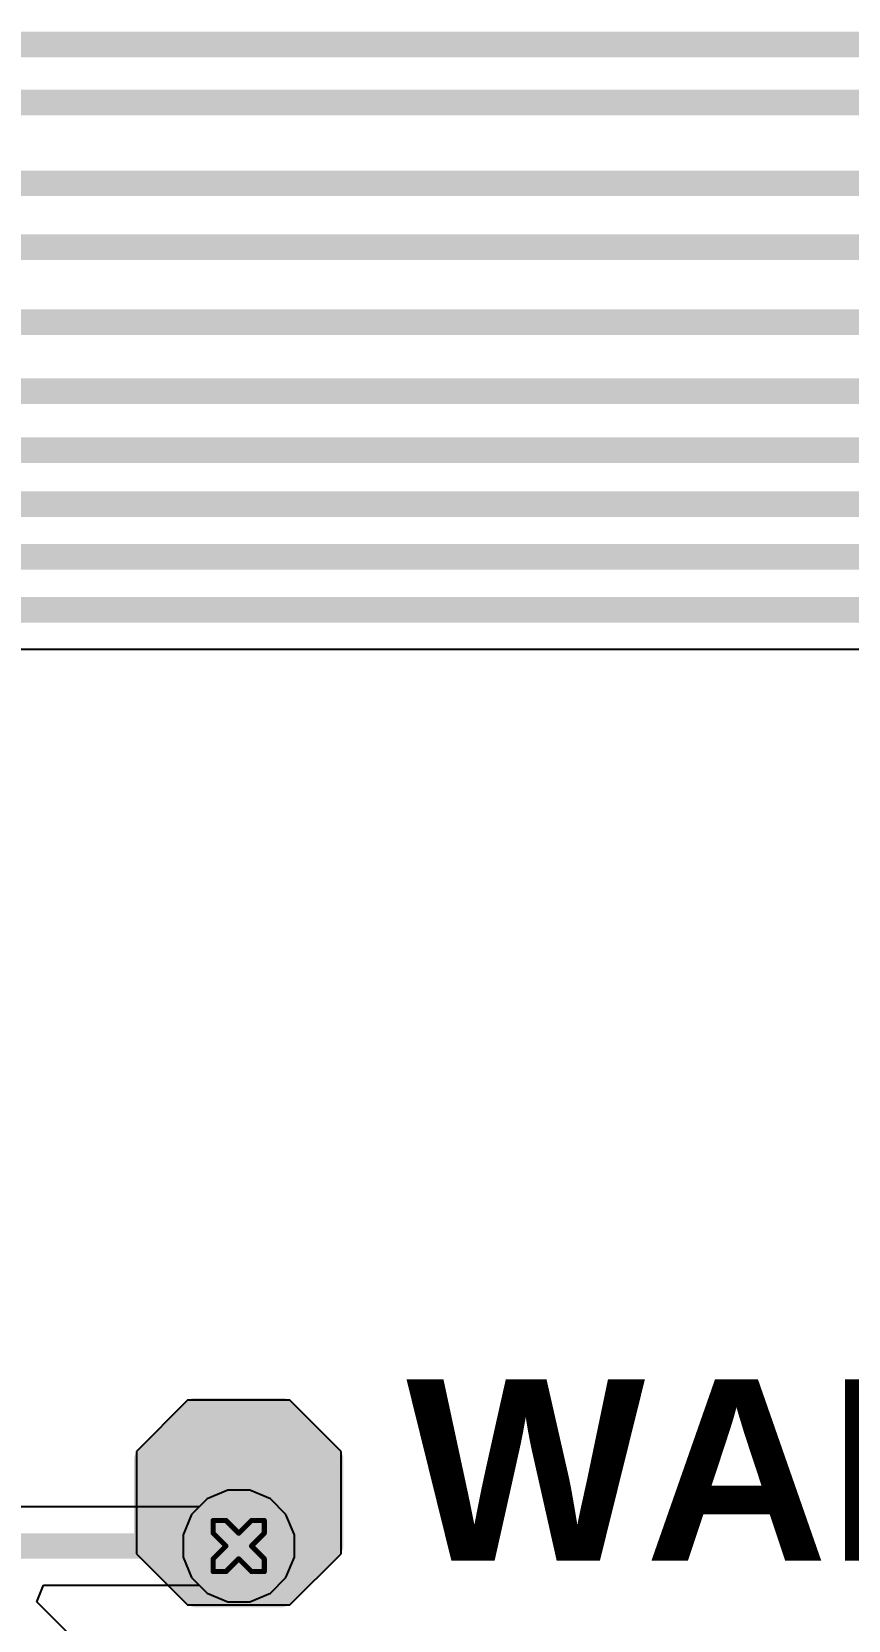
# Model space of a CAD drawing. Header units: inches. Extents: x -11 to 5379, y 0 to 5429.
# Drawn here: x 214.77 to 222.88, y 40.44 to 56.22 of the extents above; entities that cross this region are included whole.
import ezdxf

# ---------------------------------------------------------------- set-up
doc = ezdxf.new("R2010")
doc.units = ezdxf.units.IN
for name, color, linetype in [('Bottom Layer', 5, 'Continuous'), ('Drill Drawing', 1, 'Continuous'), ('GND', 16, 'Continuous'), ('PWR', 76, 'Continuous'), ('Top Layer', 1, 'Continuous'), ('Top Overlay', 2, 'Continuous'), ('Top Paste', 8, 'Continuous'), ('Top Solder', 216, 'Continuous'), ('Via Holes', 16, 'Continuous')]:
    doc.layers.add(name, color=color, linetype=linetype)
doc.styles.add('Arial_Bold', font='', dxfattribs={"height": 0.2})
doc.styles.get('Arial_Bold').set_extended_font_data('Arial', bold=True)

# ---------------------------------------------------------------- blocks, each defined once
blk = doc.blocks.new('T__________173')
at = {"layer": 'Top Layer'}
blk.add_hatch(color=1, dxfattribs=at).paths.add_polyline_path([(0.381, 0.762), (-0.381, 0.762), (-0.762, 0.381), (-0.762, -0.381), (-0.381, -0.762), (0.381, -0.762), (0.762, -0.381), (0.762, 0.381)])
at = {"layer": 'Top Paste'}
blk.add_hatch(color=8, dxfattribs=at).paths.add_polyline_path([(0.381, 0.762), (-0.381, 0.762), (-0.762, 0.381), (-0.762, -0.381), (-0.381, -0.762), (0.381, -0.762), (0.762, -0.381), (0.762, 0.381)])
at = {"layer": 'Top Solder'}
blk.add_hatch(color=216, dxfattribs=at).paths.add_polyline_path([(0.432, 0.864), (-0.432, 0.864), (-0.864, 0.432), (-0.864, -0.432), (-0.432, -0.864), (0.432, -0.864), (0.864, -0.432), (0.864, 0.432)])
at = {"layer": 'Top Overlay'}
for points in [[(-0.94, 0.432, 0.2, 0.2, 0), (-0.432, 0.94, 0.2, 0.2, 0)], [(0.432, 0.94, 0.2, 0.2, 0), (-0.432, 0.94, 0.2, 0.2, 0)], [(0.94, 0.432, 0.2, 0.2, 0), (0.432, 0.94, 0.2, 0.2, 0)], [(-0.94, -0.432, 0.2, 0.2, 0), (-0.94, 0.432, 0.2, 0.2, 0)], [(0.94, -0.432, 0.2, 0.2, 0), (0.94, 0.432, 0.2, 0.2, 0)], [(-0.432, -0.94, 0.2, 0.2, 0), (-0.94, -0.432, 0.2, 0.2, 0)], [(0.432, -0.94, 0.2, 0.2, 0), (0.94, -0.432, 0.2, 0.2, 0)], [(0.432, -0.94, 0.2, 0.2, 0), (-0.432, -0.94, 0.2, 0.2, 0)]]:
    blk.add_lwpolyline(points, format="xyseb", dxfattribs=at)
for points in [[(-0.482, 0.94, 0.1, 0.1, 1), (-0.382, 0.94, 0.1, 0.1, 1)], [(-0.482, 0.94, 0.1, 0.1, 1), (-0.382, 0.94, 0.1, 0.1, 1)], [(0.382, 0.94, 0.1, 0.1, 1), (0.482, 0.94, 0.1, 0.1, 1)], [(0.382, 0.94, 0.1, 0.1, 1), (0.482, 0.94, 0.1, 0.1, 1)], [(-0.99, 0.432, 0.1, 0.1, 1), (-0.89, 0.432, 0.1, 0.1, 1)], [(-0.99, 0.432, 0.1, 0.1, 1), (-0.89, 0.432, 0.1, 0.1, 1)], [(0.89, 0.432, 0.1, 0.1, 1), (0.99, 0.432, 0.1, 0.1, 1)], [(0.89, 0.432, 0.1, 0.1, 1), (0.99, 0.432, 0.1, 0.1, 1)], [(-0.99, -0.432, 0.1, 0.1, 1), (-0.89, -0.432, 0.1, 0.1, 1)], [(-0.99, -0.432, 0.1, 0.1, 1), (-0.89, -0.432, 0.1, 0.1, 1)], [(0.89, -0.432, 0.1, 0.1, 1), (0.99, -0.432, 0.1, 0.1, 1)], [(0.89, -0.432, 0.1, 0.1, 1), (0.99, -0.432, 0.1, 0.1, 1)], [(-0.482, -0.94, 0.1, 0.1, 1), (-0.382, -0.94, 0.1, 0.1, 1)], [(-0.482, -0.94, 0.1, 0.1, 1), (-0.382, -0.94, 0.1, 0.1, 1)], [(0.382, -0.94, 0.1, 0.1, 1), (0.482, -0.94, 0.1, 0.1, 1)], [(0.382, -0.94, 0.1, 0.1, 1), (0.482, -0.94, 0.1, 0.1, 1)]]:
    blk.add_lwpolyline(points, format="xyseb", close=True, dxfattribs=at)

msp = doc.modelspace()

# ---------------------------------------------------------------- hatches: boundary and pattern name
at = {"layer": 'Bottom Layer'}
h = msp.add_hatch(color=5, dxfattribs=at)
edge = h.paths.add_edge_path()
edge.add_arc((216.824, 41.175), 0.3, 0, 360)
at = {"layer": 'GND'}
h = msp.add_hatch(color=16, dxfattribs=at)
edge = h.paths.add_edge_path()
edge.add_arc((216.824, 41.175), 0.3, 0, 360)
at = {"layer": 'PWR'}
h = msp.add_hatch(color=76, dxfattribs=at)
edge = h.paths.add_edge_path()
edge.add_arc((216.824, 41.175), 0.3, 0, 360)
at = {"layer": 'Top Layer'}
h = msp.add_hatch(color=1, dxfattribs=at)
edge = h.paths.add_edge_path()
edge.add_arc((216.824, 41.175), 0.3, 0, 360)
at = {"layer": 'Via Holes'}
h = msp.add_hatch(color=7, dxfattribs=at)
edge = h.paths.add_edge_path()
edge.add_arc((216.824, 41.175), 0.15, 0, 360)

# ---------------------------------------------------------------- linework, layer by layer
at = {"layer": 'Bottom Layer'}
for p, q in [((216.714, 41.729), (216.51, 41.645)), ((216.934, 41.729), (216.714, 41.729)), ((217.138, 41.645), (216.934, 41.729)), ((216.429, 41.564), (211.386, 41.564)), ((216.51, 41.645), (216.429, 41.564)), ((217.293, 41.489), (217.138, 41.645)), ((217.378, 41.285), (217.293, 41.489)), ((217.378, 41.065), (217.378, 41.285)), ((217.293, 40.861), (217.378, 41.065)), ((214.816, 40.622), (214.884, 40.787)), ((214.884, 40.787), (216.429, 40.787)), ((216.429, 40.787), (216.51, 40.706)), ((217.138, 40.706), (217.293, 40.861)), ((215.413, 40.026), (214.816, 40.622)), ((216.51, 40.706), (216.714, 40.621)), ((216.714, 40.621), (216.934, 40.621)), ((216.934, 40.621), (217.138, 40.706))]:
    msp.add_line(p, q, dxfattribs=at)
msp.add_lwpolyline([(211.225, 41.175, 0.254, 0.254, 0), (216.824, 41.175, 0.254, 0.254, 0)], format="xyseb", dxfattribs=at)
msp.add_lwpolyline([(216.76, 41.175, 0.127, 0.127, 1), (216.887, 41.175, 0.127, 0.127, 1)], format="xyseb", close=True, dxfattribs=at)
at = {"layer": 'Drill Drawing'}
for points in [[(216.57, 41.302, 0.0508, 0.0508, 0), (216.57, 41.429, 0.0508, 0.0508, 0)], [(216.57, 41.429, 0.0508, 0.0508, 0), (216.697, 41.429, 0.0508, 0.0508, 0)], [(216.697, 41.429, 0.0508, 0.0508, 0), (216.824, 41.302, 0.0508, 0.0508, 0)], [(216.824, 41.302, 0.0508, 0.0508, 0), (216.951, 41.429, 0.0508, 0.0508, 0)], [(216.951, 41.429, 0.0508, 0.0508, 0), (217.078, 41.429, 0.0508, 0.0508, 0)], [(217.078, 41.302, 0.0508, 0.0508, 0), (217.078, 41.429, 0.0508, 0.0508, 0)], [(216.57, 41.302, 0.0508, 0.0508, 0), (216.697, 41.175, 0.0508, 0.0508, 0)], [(216.57, 41.048, 0.0508, 0.0508, 0), (216.697, 41.175, 0.0508, 0.0508, 0)], [(216.951, 41.175, 0.0508, 0.0508, 0), (217.078, 41.302, 0.0508, 0.0508, 0)], [(216.951, 41.175, 0.0508, 0.0508, 0), (217.078, 41.048, 0.0508, 0.0508, 0)], [(216.57, 40.921, 0.0508, 0.0508, 0), (216.57, 41.048, 0.0508, 0.0508, 0)], [(216.697, 40.921, 0.0508, 0.0508, 0), (216.824, 41.048, 0.0508, 0.0508, 0)], [(216.824, 41.048, 0.0508, 0.0508, 0), (216.951, 40.921, 0.0508, 0.0508, 0)], [(217.078, 40.921, 0.0508, 0.0508, 0), (217.078, 41.048, 0.0508, 0.0508, 0)], [(216.57, 40.921, 0.0508, 0.0508, 0), (216.697, 40.921, 0.0508, 0.0508, 0)], [(216.951, 40.921, 0.0508, 0.0508, 0), (217.078, 40.921, 0.0508, 0.0508, 0)]]:
    msp.add_lwpolyline(points, format="xyseb", dxfattribs=at)
for points in [[(216.557, 41.429, 0.0254, 0.0254, 1), (216.582, 41.429, 0.0254, 0.0254, 1)], [(216.557, 41.429, 0.0254, 0.0254, 1), (216.582, 41.429, 0.0254, 0.0254, 1)], [(216.684, 41.429, 0.0254, 0.0254, 1), (216.709, 41.429, 0.0254, 0.0254, 1)], [(216.684, 41.429, 0.0254, 0.0254, 1), (216.709, 41.429, 0.0254, 0.0254, 1)], [(216.938, 41.429, 0.0254, 0.0254, 1), (216.963, 41.429, 0.0254, 0.0254, 1)], [(216.938, 41.429, 0.0254, 0.0254, 1), (216.963, 41.429, 0.0254, 0.0254, 1)], [(217.065, 41.429, 0.0254, 0.0254, 1), (217.09, 41.429, 0.0254, 0.0254, 1)], [(217.065, 41.429, 0.0254, 0.0254, 1), (217.09, 41.429, 0.0254, 0.0254, 1)], [(216.557, 41.302, 0.0254, 0.0254, 1), (216.582, 41.302, 0.0254, 0.0254, 1)], [(216.557, 41.302, 0.0254, 0.0254, 1), (216.582, 41.302, 0.0254, 0.0254, 1)], [(216.684, 41.175, 0.0254, 0.0254, 1), (216.709, 41.175, 0.0254, 0.0254, 1)], [(216.684, 41.175, 0.0254, 0.0254, 1), (216.709, 41.175, 0.0254, 0.0254, 1)], [(216.811, 41.302, 0.0254, 0.0254, 1), (216.836, 41.302, 0.0254, 0.0254, 1)], [(216.811, 41.302, 0.0254, 0.0254, 1), (216.836, 41.302, 0.0254, 0.0254, 1)], [(216.938, 41.175, 0.0254, 0.0254, 1), (216.963, 41.175, 0.0254, 0.0254, 1)], [(216.938, 41.175, 0.0254, 0.0254, 1), (216.963, 41.175, 0.0254, 0.0254, 1)], [(217.065, 41.302, 0.0254, 0.0254, 1), (217.09, 41.302, 0.0254, 0.0254, 1)], [(217.065, 41.302, 0.0254, 0.0254, 1), (217.09, 41.302, 0.0254, 0.0254, 1)], [(216.557, 41.048, 0.0254, 0.0254, 1), (216.582, 41.048, 0.0254, 0.0254, 1)], [(216.557, 41.048, 0.0254, 0.0254, 1), (216.582, 41.048, 0.0254, 0.0254, 1)], [(216.811, 41.048, 0.0254, 0.0254, 1), (216.836, 41.048, 0.0254, 0.0254, 1)], [(216.811, 41.048, 0.0254, 0.0254, 1), (216.836, 41.048, 0.0254, 0.0254, 1)], [(217.065, 41.048, 0.0254, 0.0254, 1), (217.09, 41.048, 0.0254, 0.0254, 1)], [(217.065, 41.048, 0.0254, 0.0254, 1), (217.09, 41.048, 0.0254, 0.0254, 1)], [(216.557, 40.921, 0.0254, 0.0254, 1), (216.582, 40.921, 0.0254, 0.0254, 1)], [(216.557, 40.921, 0.0254, 0.0254, 1), (216.582, 40.921, 0.0254, 0.0254, 1)], [(216.684, 40.921, 0.0254, 0.0254, 1), (216.709, 40.921, 0.0254, 0.0254, 1)], [(216.684, 40.921, 0.0254, 0.0254, 1), (216.709, 40.921, 0.0254, 0.0254, 1)], [(216.938, 40.921, 0.0254, 0.0254, 1), (216.963, 40.921, 0.0254, 0.0254, 1)], [(216.938, 40.921, 0.0254, 0.0254, 1), (216.963, 40.921, 0.0254, 0.0254, 1)], [(217.065, 40.921, 0.0254, 0.0254, 1), (217.09, 40.921, 0.0254, 0.0254, 1)], [(217.065, 40.921, 0.0254, 0.0254, 1), (217.09, 40.921, 0.0254, 0.0254, 1)]]:
    msp.add_lwpolyline(points, format="xyseb", close=True, dxfattribs=at)
at = {"layer": 'GND'}
for p, q in [((216.714, 41.729), (216.51, 41.645)), ((216.934, 41.729), (216.714, 41.729)), ((217.138, 41.645), (216.934, 41.729)), ((216.51, 41.645), (216.354, 41.489)), ((217.293, 41.489), (217.138, 41.645)), ((216.354, 41.489), (216.27, 41.285)), ((217.378, 41.285), (217.293, 41.489)), ((216.27, 41.285), (216.27, 41.065)), ((217.378, 41.065), (217.378, 41.285)), ((216.27, 41.065), (216.354, 40.861)), ((217.293, 40.861), (217.378, 41.065)), ((216.354, 40.861), (216.51, 40.706)), ((217.138, 40.706), (217.293, 40.861)), ((216.51, 40.706), (216.714, 40.621)), ((216.714, 40.621), (216.934, 40.621)), ((216.934, 40.621), (217.138, 40.706))]:
    msp.add_line(p, q, dxfattribs=at)
at = {"layer": 'PWR'}
for p, q in [((216.714, 41.729), (216.51, 41.645)), ((216.934, 41.729), (216.714, 41.729)), ((217.138, 41.645), (216.934, 41.729)), ((216.51, 41.645), (216.354, 41.489)), ((217.293, 41.489), (217.138, 41.645)), ((216.354, 41.489), (216.27, 41.285)), ((217.378, 41.285), (217.293, 41.489)), ((216.27, 41.285), (216.27, 41.065)), ((217.378, 41.065), (217.378, 41.285)), ((216.27, 41.065), (216.354, 40.861)), ((217.293, 40.861), (217.378, 41.065)), ((216.354, 40.861), (216.51, 40.706)), ((217.138, 40.706), (217.293, 40.861)), ((216.51, 40.706), (216.714, 40.621)), ((216.714, 40.621), (216.934, 40.621)), ((216.934, 40.621), (217.138, 40.706))]:
    msp.add_line(p, q, dxfattribs=at)
at = {"layer": 'Top Layer'}
for p, q in [((206.187, 50.085), (233.678, 50.085)), ((216.316, 42.623), (215.808, 42.115)), ((217.332, 42.623), (216.316, 42.623)), ((217.84, 42.115), (217.332, 42.623)), ((215.808, 42.115), (215.808, 41.099)), ((217.84, 41.099), (217.84, 42.115)), ((215.808, 41.099), (216.316, 40.591)), ((217.332, 40.591), (217.84, 41.099)), ((216.316, 40.591), (217.332, 40.591))]:
    msp.add_line(p, q, dxfattribs=at)
for points in [[(183.79, 56.089, 0.254, 0.254, 0), (240.931, 56.089, 0.254, 0.254, 0)], [(184.214, 55.514, 0.254, 0.254, 0), (241.236, 55.514, 0.254, 0.254, 0)], [(184.576, 54.711, 0.254, 0.254, 0), (250.333, 54.711, 0.254, 0.254, 0)], [(184.767, 54.076, 0.254, 0.254, 0), (250.076, 54.076, 0.254, 0.254, 0)], [(185.244, 53.332, 0.254, 0.254, 0), (249.843, 53.332, 0.254, 0.254, 0)], [(184.481, 52.646, 0.254, 0.254, 0), (249.577, 52.646, 0.254, 0.254, 0)], [(174.163, 52.06, 0.254, 0.254, 0), (234.812, 52.06, 0.254, 0.254, 0)], [(173.875, 51.524, 0.254, 0.254, 0), (234.534, 51.524, 0.254, 0.254, 0)], [(182.526, 51.001, 0.254, 0.254, 0), (234.145, 51.001, 0.254, 0.254, 0)], [(182.91, 50.474, 0.254, 0.254, 0), (233.839, 50.474, 0.254, 0.254, 0)]]:
    msp.add_lwpolyline(points, format="xyseb", dxfattribs=at)

# ---------------------------------------------------------------- block references
at = {"rotation": 270}
msp.add_blockref('T__________173', (216.824, 41.607), dxfattribs=at)

# ---------------------------------------------------------------- texts
at = {"layer": 'Top Overlay', "style": 'Arial_Bold'}
msp.add_text('WAIT-ACK', height=1.8, dxfattribs=at).set_placement((218.488, 41.03))

doc.saveas('drawing.dxf')
